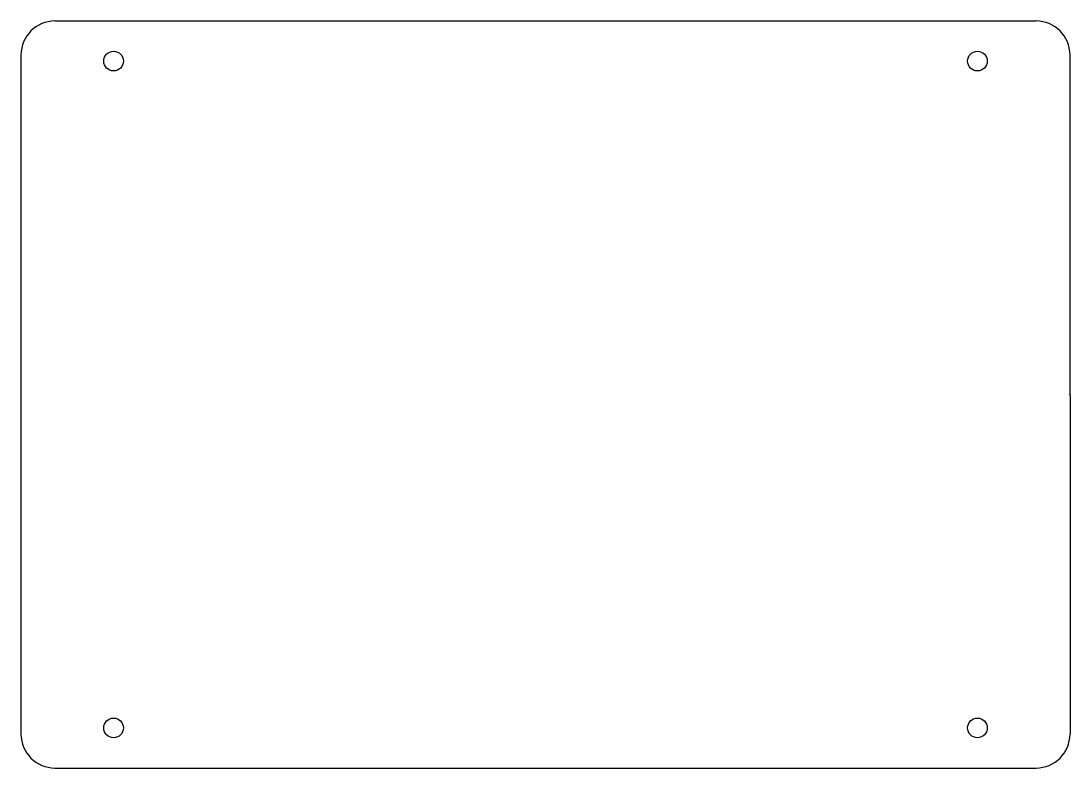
# Model space of a CAD drawing. Header units: millimetres. Extents: x -85 to 85, y -61 to 61.
import ezdxf

# ---------------------------------------------------------------- set-up
doc = ezdxf.new("R2010")
doc.units = ezdxf.units.MM

msp = doc.modelspace()

# ---------------------------------------------------------------- linework, layer by layer
at = {"color": 7, "linetype": 'Continuous', "lineweight": 25}
for p, q in [((-79.5, 60.5), (0, 60.5)), ((0, 60.5), (79.5, 60.5)), ((-85, 55), (-85, -55)), ((85, 0.06), (85, 55)), ((85, -0.06), (85, -55)), ((-79.5, -60.5), (0, -60.5)), ((0, -60.5), (79.5, -60.5))]:
    msp.add_line(p, q, dxfattribs=at)
for centre in [(-70, 54), (70, 54), (-70, -54), (70, -54)]:
    msp.add_circle(centre, 1.6, dxfattribs=at)
for centre, radius, start, end in [((-79.5, 55), 5.5, 90, 180), ((79.5, 55), 5.5, 360, 90), ((85, 0), 0.0635, 90, 270), ((-79.5, -55), 5.5, 180, 270), ((79.5, -55), 5.5, 270, 0)]:
    msp.add_arc(centre, radius, start, end, dxfattribs=at)

doc.saveas('drawing.dxf')
